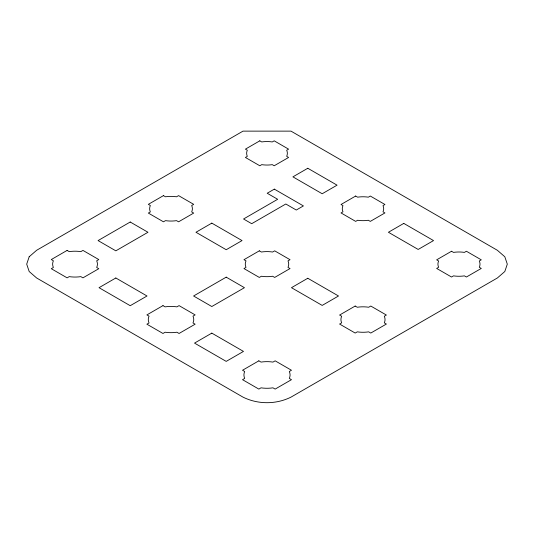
<?xml version="1.0" encoding="UTF-8"?>
<svg xmlns="http://www.w3.org/2000/svg" width="534" height="534" viewBox="0 0 534 534"><rect width="100%" height="100%" fill="white"/><g stroke="black" fill="none" stroke-linecap="round" stroke-linejoin="round"><path stroke-width="0.8" d="M29.183 256.761L26.7 264.13L29.183 271.506L36.639 277.987L243.003 397.129C257.929 404.545 276.071 404.545 290.997 397.129L497.361 277.987L504.817 271.506L507.3 264.13L504.817 256.761L497.361 250.279L290.997 131.13L243.003 131.13L36.639 250.279L29.183 256.761M67.11 250.413L51.277 259.557L53.393 260.786A22.521 13.003 0 0 0 53.393 267.481L51.277 268.702L67.11 277.847L69.233 276.625A22.521 13.003 0 0 0 80.828 276.625L82.95 277.847L98.79 268.702L96.667 267.481A22.521 13.003 0 0 0 96.667 260.786L98.79 259.557L82.95 250.413L80.828 251.641A22.521 13.003 0 0 0 69.233 251.641L67.11 250.413M163.457 195.624L148.339 204.348L150.361 205.517A21.487 12.409 0 0 0 150.361 211.911L148.339 213.079L163.457 221.81L165.48 220.642A21.487 12.409 0 0 0 176.554 220.642L178.576 221.81L193.695 213.079L191.666 211.911A21.487 12.409 0 0 0 191.666 205.517L193.695 204.348L178.576 195.624L176.554 196.792A21.487 12.409 0 0 0 165.48 196.792L163.457 195.624M259.804 140.829L245.406 149.146L247.329 150.254A20.466 11.815 0 0 0 247.329 156.342L245.406 157.457L259.804 165.767L261.727 164.652A20.466 11.815 0 0 0 272.273 164.652L274.196 165.767L288.594 157.457L286.671 156.342A20.466 11.815 0 0 0 286.671 150.254L288.594 149.146L274.196 140.829L272.273 141.944A20.466 11.815 0 0 0 261.727 141.944L259.804 140.829M130.223 222.017L98.069 240.58L115.825 250.833L147.978 232.27L130.223 222.017M115.825 277.987L99.03 287.686L130.223 305.695L147.017 295.996L115.825 277.987M211.811 223.125L195.971 232.27L226.209 249.725L242.042 240.58L211.811 223.125M307.791 168.263L292.919 176.854L322.189 193.755L337.067 185.164L307.791 168.263M274.329 189.129L267.2 193.248L277.667 199.289L243.544 218.993L251.694 223.693L285.817 203.995L296.283 210.036L303.412 205.924L274.329 189.129M162.977 305.622L146.897 314.906L149.053 316.148A22.862 13.203 0 0 0 149.053 322.943L146.897 324.191L162.977 333.47L165.126 332.228A22.862 13.203 0 0 0 176.901 332.228L179.057 333.47L195.13 324.191L192.981 322.943A22.862 13.203 0 0 0 192.981 316.148L195.13 314.906L179.057 305.622L176.901 306.863A22.862 13.203 0 0 0 165.126 306.863L162.977 305.622M259.324 250.833L243.965 259.698L246.02 260.886A21.821 12.596 0 0 0 246.02 267.38L243.965 268.562L259.324 277.433L261.38 276.245A21.821 12.596 0 0 0 272.62 276.245L274.676 277.433L290.035 268.562L287.98 267.38A21.821 12.596 0 0 0 287.98 260.886L290.035 259.698L274.676 250.833L272.62 252.021A21.821 12.596 0 0 0 261.38 252.021L259.324 250.833M355.664 196.038L341.026 204.489L342.988 205.623A20.806 12.015 0 0 0 342.988 211.811L341.026 212.939L355.664 221.39L357.626 220.262A20.806 12.015 0 0 0 368.347 220.262L370.302 221.39L384.941 212.939L382.985 211.811A20.806 12.015 0 0 0 382.985 205.623L384.941 204.489L370.302 196.038L368.347 197.173A20.806 12.015 0 0 0 357.626 197.173L355.664 196.038M226.209 277.153L193.575 295.996L211.811 306.523L244.445 287.686L226.209 277.153M211.811 333.123L194.53 343.102L226.209 361.385L243.484 351.412L211.811 333.123M307.791 278.261L291.477 287.686L322.189 305.415L338.509 295.996L307.791 278.261M403.777 223.399L388.418 232.27L418.175 249.445L433.535 240.58L403.777 223.399M258.843 360.83L242.523 370.256L244.706 371.51A23.209 13.397 0 0 0 244.706 378.412L242.523 379.674L258.843 389.092L261.026 387.831A23.209 13.397 0 0 0 272.974 387.831L275.157 389.092L291.477 379.674L289.294 378.412A23.209 13.397 0 0 0 289.294 371.51L291.477 370.256L275.157 360.83L272.974 362.092A23.209 13.397 0 0 0 261.026 362.092L258.843 360.83M355.183 306.042L339.591 315.047L341.673 316.248A22.168 12.803 0 0 0 341.673 322.843L339.591 324.051L355.183 333.056L357.273 331.848A22.168 12.803 0 0 0 368.694 331.848L370.783 333.056L386.382 324.051L384.293 322.843A22.168 12.803 0 0 0 384.293 316.248L386.382 315.047L370.783 306.042L368.694 307.244A22.168 12.803 0 0 0 357.273 307.244L355.183 306.042M451.53 251.247L436.652 259.838L438.641 260.986A21.146 12.209 0 0 0 438.641 267.274L436.652 268.428L451.53 277.012L453.52 275.864A21.146 12.209 0 0 0 464.413 275.864L466.409 277.012L481.288 268.428L479.292 267.274A21.146 12.209 0 0 0 479.292 260.986L481.288 259.838L466.409 251.247L464.413 252.395A21.146 12.209 0 0 0 453.52 252.395L451.53 251.247"/></g></svg>
